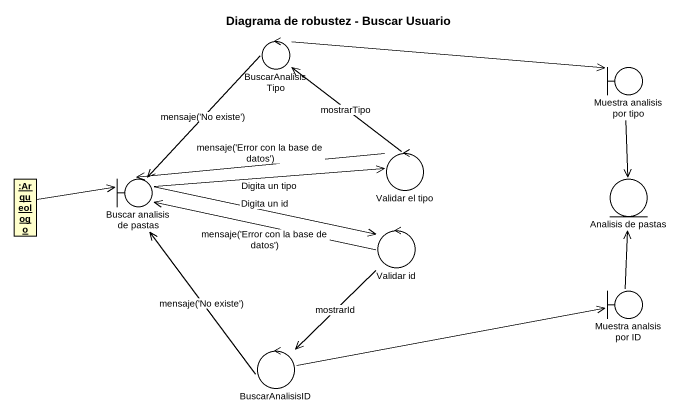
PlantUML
@startuml
title Diagrama de robustez - Buscar Usuario
allowmixing
hide circle
hide empty members
control BuscarAnalisisTipo
boundary "Muestra analisis por tipo" as Muestra_analisis_por_tipo
control "Validar el tipo" as Validar_el_tipo
object ":Arqueologo" as Arqueologo
boundary "Buscar analisis de pastas" as Buscar_analisis_de_pastas
entity "Analisis de pastas" as Analisis_de_pastas
control "Validar id" as Validar_id
boundary "Muestra analsis por ID" as Muestra_analsis_por_ID
control BuscarAnalisisID
BuscarAnalisisTipo -right-> Muestra_analisis_por_tipo
BuscarAnalisisTipo --> Buscar_analisis_de_pastas : mensaje('No existe')
Muestra_analisis_por_tipo --> Analisis_de_pastas
Validar_el_tipo -up-> BuscarAnalisisTipo : mostrarTipo
Validar_el_tipo -left-> Buscar_analisis_de_pastas : mensaje('Error con la base de datos')
Arqueologo -right-> Buscar_analisis_de_pastas
Buscar_analisis_de_pastas -right-> Validar_el_tipo : Digita un tipo
Buscar_analisis_de_pastas -right-> Validar_id : Digita un id
Validar_id -left-> Buscar_analisis_de_pastas : mensaje('Error con la base de datos')
Validar_id --> BuscarAnalisisID : mostrarId
Muestra_analsis_por_ID -up-> Analisis_de_pastas
BuscarAnalisisID -up-> Buscar_analisis_de_pastas : mensaje('No existe')
BuscarAnalisisID -right-> Muestra_analsis_por_ID
@enduml
